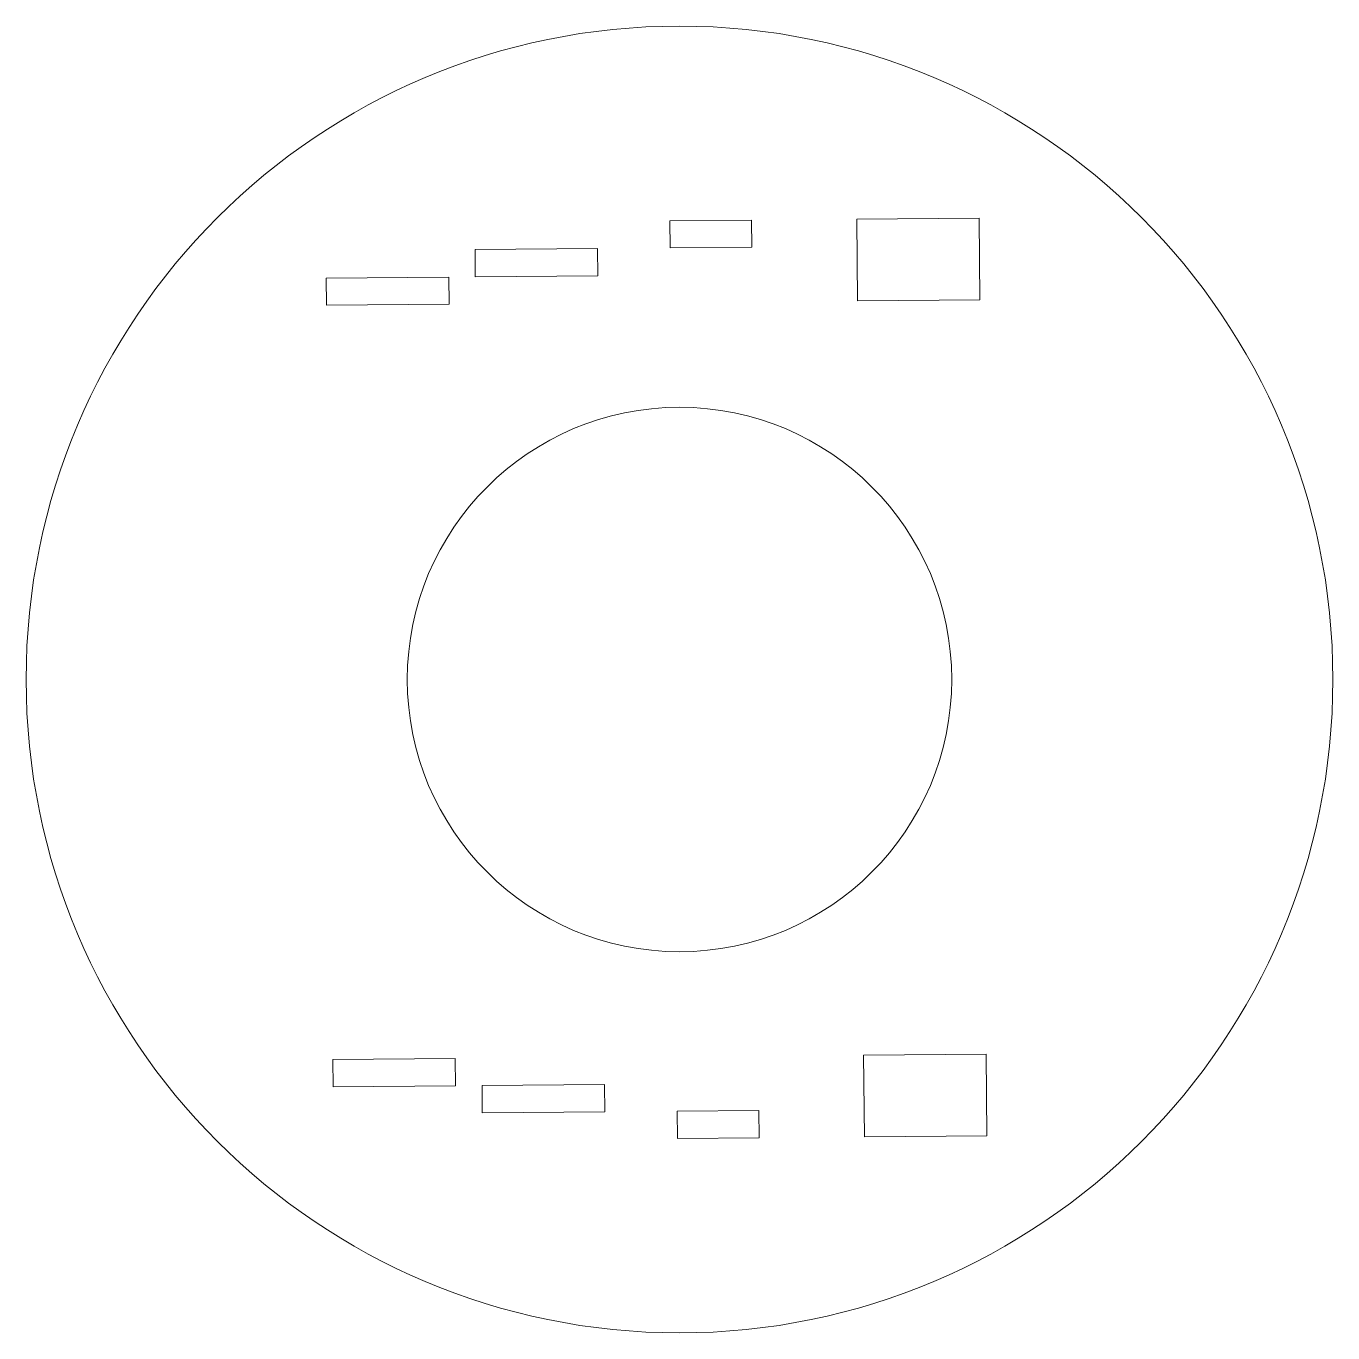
# Model space of a CAD drawing. Header units: inches. Extents: x -3 to 3, y -3 to 3.
import ezdxf

# ---------------------------------------------------------------- set-up
doc = ezdxf.new("R2010")
doc.units = ezdxf.units.IN
doc.header["$MEASUREMENT"] = 0

msp = doc.modelspace()

# ---------------------------------------------------------------- linework, layer by layer
at = {"color": 7, "linetype": 'Continuous', "lineweight": 15}
for p, q in [((-0.0446, 2.1064), (0.3304, 2.1096)), ((-0.0435, 1.9814), (-0.0446, 2.1064)), ((0.3315, 1.9846), (0.3304, 2.1096)), ((0.8135, 2.1136), (1.3759, 2.1183)), ((0.8166, 1.7386), (0.8135, 2.1136)), ((1.3791, 1.7433), (1.3759, 2.1183)), ((-0.0435, 1.9814), (0.3315, 1.9846)), ((-0.3763, 1.9787), (-0.9388, 1.974)), ((-0.9377, 1.849), (-0.9388, 1.974)), ((-0.3752, 1.8537), (-0.3763, 1.9787)), ((-1.0594, 1.8479), (-1.6219, 1.8432)), ((-1.6208, 1.7182), (-1.6219, 1.8432)), ((-1.0583, 1.7229), (-1.0594, 1.8479)), ((-0.3752, 1.8537), (-0.9377, 1.849)), ((1.3791, 1.7433), (0.8166, 1.7386)), ((-1.0583, 1.7229), (-1.6208, 1.7182)), ((1.4081, -1.72), (0.8456, -1.7247)), ((0.8487, -2.0997), (0.8456, -1.7247)), ((1.4112, -2.095), (1.4081, -1.72)), ((-1.0293, -1.7404), (-1.5918, -1.7451)), ((-1.5908, -1.8701), (-1.5918, -1.7451)), ((-1.0283, -1.8654), (-1.0293, -1.7404)), ((-0.3442, -1.8597), (-0.9066, -1.8644)), ((-0.3431, -1.9847), (-0.3442, -1.8597)), ((-1.0283, -1.8654), (-1.5908, -1.8701)), ((-0.9056, -1.9894), (-0.9066, -1.8644)), ((-0.0103, -1.9819), (0.3646, -1.9788)), ((0.3657, -2.1038), (0.3646, -1.9788)), ((-0.3431, -1.9847), (-0.9056, -1.9894)), ((-0.0093, -2.1069), (-0.0103, -1.9819)), ((0.8487, -2.0997), (1.4112, -2.095)), ((-0.0093, -2.1069), (0.3657, -2.1038))]:
    msp.add_line(p, q, dxfattribs=at)
for radius in [3, 1.25]:
    msp.add_circle((0, 0), radius, dxfattribs=at)

doc.saveas('drawing.dxf')
